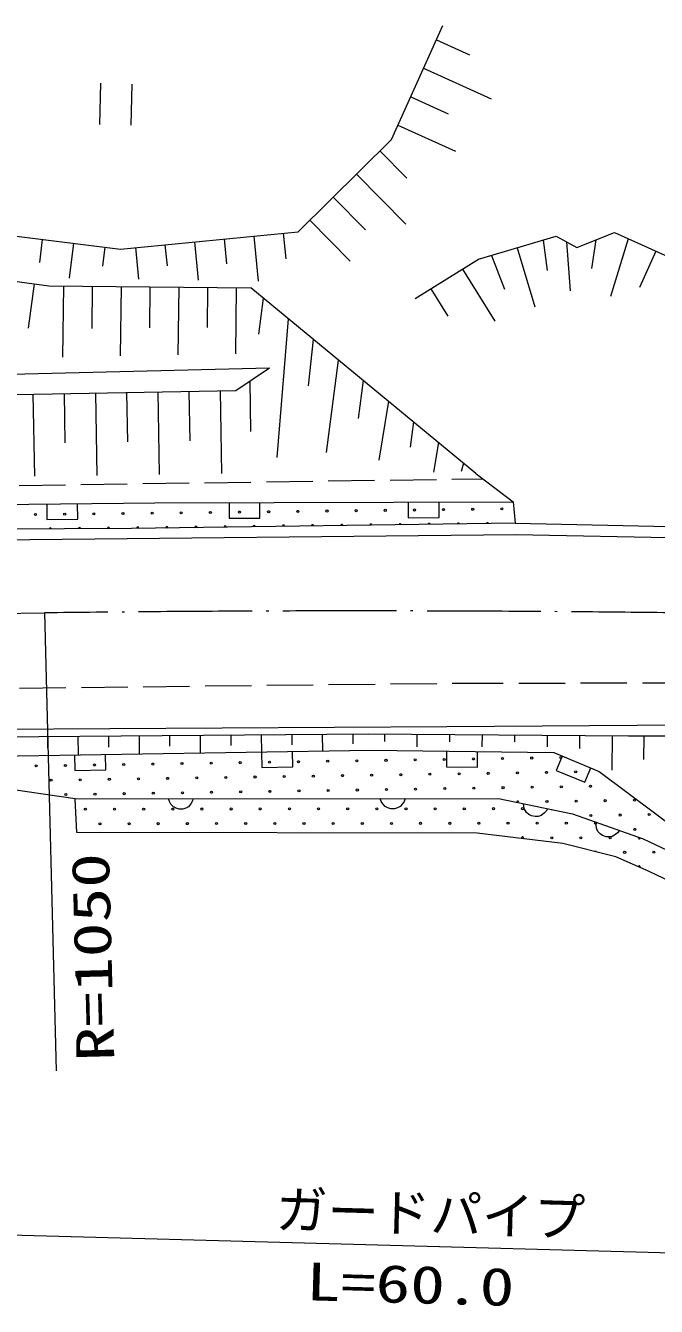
# Model space of a CAD drawing. Units: millimetres, scale not verified. Extents: x 40000 to 680000, y 20000 to 380000.
# Drawn here: x 492174 to 522780, y 257376 to 319443 of the extents above; entities that cross this region are included whole.
import ezdxf
from ezdxf.enums import TextEntityAlignment as Align

# ---------------------------------------------------------------- set-up
doc = ezdxf.new("R2010")
doc.units = ezdxf.units.MM
doc.header["$LTSCALE"] = 1000
doc.linetypes.add('USER1', pattern=[3, 2.25, -0.75])
doc.linetypes.add('USER3', pattern=[7.000001, 5.508197, -0.688525, 0.114754, -0.688525])
for name, color, linetype, lineweight in [('S-BGD', 1, 'Continuous', 13), ('S-BGD-HTXT', 6, 'Continuous', 13), ('S-BMK', 3, 'USER3', 13)]:
    doc.layers.add(name, color=color, linetype=linetype, lineweight=lineweight)
doc.styles.add('ＭＳ ゴシック', font='')
doc.styles.get('ＭＳ ゴシック').set_extended_font_data('MS Gothic')

# ---------------------------------------------------------------- blocks, each defined once
blk = doc.blocks.new('BUHIN91')
at = {"layer": 'S-BGD'}
blk.add_lwpolyline([(539, -522), (1061, 17), (-17, 1061), (-539, 522)], dxfattribs=at)
blk = doc.blocks.new('BUHIN98')
at = {"layer": 'S-BGD'}
blk.add_lwpolyline([(537, -524), (1061, 13), (-13, 1061), (-537, 524)], dxfattribs=at)
blk = doc.blocks.new('BUHIN99')
at = {"layer": 'S-BGD'}
blk.add_lwpolyline([(531, -529), (1061, 2), (-2, 1061), (-531, 529)], dxfattribs=at)
blk = doc.blocks.new('BUHIN100')
at = {"layer": 'S-BGD'}
blk.add_lwpolyline([(-425, 424), (-293, 488), (-160, 520), (14, 532), (159, 490), (288, 420), (420, 289), (490, 160), (532, 15), (522, -161), (490, -294), (425, -424)], dxfattribs=at)
blk = doc.blocks.new('BUHIN113')
at = {"layer": 'S-BGD'}
for p, q in [((200, 1243), (-1252, -132)), ((-197, -1247), (1256, 128))]:
    blk.add_line(p, q, dxfattribs=at)

msp = doc.modelspace()

# ---------------------------------------------------------------- linework, layer by layer
at = {"layer": 'S-BGD'}
for p, q in [((509926, 313929), (512424, 319443)), ((512111, 318754), (513708, 318031)), ((511487, 317375), (514761, 315892)), ((510863, 315997), (512682, 315173)), ((510238, 314618), (513028, 313354)), ((505393, 309456), (509926, 313929)), ((509359, 313370), (510664, 312047)), ((508226, 312251), (510619, 309826)), ((507093, 311133), (508660, 309545)), ((484626, 310121), (496784, 308613)), ((505960, 310015), (507918, 308030)), ((496784, 308613), (505393, 309456)), ((501806, 309105), (501925, 307894)), ((503241, 309245), (503454, 307065)), ((504676, 309385), (504798, 308140)), ((514145, 308122), (517910, 309237)), ((517910, 309237), (518925, 308694)), ((518925, 308694), (520748, 309416)), ((521415, 309115), (520556, 306316)), ((520748, 309416), (527425, 306400)), ((480398, 308565), (493308, 306840)), ((492985, 309084), (492846, 307969)), ((494505, 308896), (494295, 307202)), ((496024, 308707), (495911, 307790)), ((497502, 308683), (497652, 307152)), ((498937, 308824), (499036, 307808)), ((500371, 308964), (500553, 307108)), ((516028, 308679), (516875, 305820)), ((517283, 309051), (517473, 307583)), ((518418, 308965), (518592, 306585)), ((519837, 309055), (519625, 307667)), ((522751, 308511), (521959, 306758)), ((511067, 306211), (514145, 308122)), ((514773, 308308), (515405, 306672)), ((513376, 307644), (514944, 305118)), ((492590, 306936), (492303, 304783)), ((493308, 306840), (503097, 306732)), ((494007, 306832), (493969, 303383)), ((495405, 306817), (495383, 304773)), ((496804, 306801), (496767, 303436)), ((498202, 306786), (498180, 304792)), ((499601, 306770), (499564, 303489)), ((500999, 306755), (500977, 304811)), ((502397, 306740), (502362, 303541)), ((514023, 297744), (503097, 306732)), ((511837, 306688), (512657, 305367)), ((503704, 306232), (503480, 304489)), ((504918, 305234), (504364, 298520)), ((506132, 304235), (505876, 301985)), ((507346, 303237), (506762, 298756)), ((490190, 302527), (504007, 302865)), ((502367, 301753), (504007, 302865)), ((435788, 300623), (502367, 301753)), ((497071, 301663), (497112, 299268)), ((498584, 301689), (498652, 297693)), ((500097, 301714), (500138, 299315)), ((501610, 301740), (501678, 297738)), ((503048, 302214), (503089, 299780)), ((508560, 302238), (508317, 300409)), ((492531, 301586), (492599, 297603)), ((494045, 301612), (494085, 299220)), ((495558, 301637), (495626, 297648)), ((509774, 301239), (509306, 298384)), ((510988, 300241), (510833, 299016)), ((512202, 299242), (511961, 297801)), ((513416, 298243), (513308, 297833)), ((514023, 297744), (515832, 296358)), ((462453, 295895), (498449, 296321)), ((498449, 296321), (515832, 296358)), ((515832, 296358), (515933, 295325)), ((497320, 295065), (465126, 294920)), ((515933, 295325), (497320, 295065)), ((515933, 295325), (552490, 294548)), ((460359, 294192), (515965, 294790)), ((515965, 294790), (552522, 294012)), ((512606, 285472), (525443, 285560)), ((486151, 285317), (512606, 285472)), ((488842, 284956), (508793, 285125)), ((493231, 284993), (493236, 284444)), ((494713, 285005), (494721, 284102)), ((496195, 285018), (496200, 284482)), ((497677, 285031), (497685, 284149)), ((499159, 285043), (499164, 284520)), ((500642, 285056), (500649, 284195)), ((502124, 285068), (502128, 284559)), ((503606, 285081), (503613, 284242)), ((505088, 285093), (505092, 284597)), ((506570, 285106), (506577, 284289)), ((508052, 285119), (508056, 284635)), ((508793, 285125), (521423, 285029)), ((509582, 285119), (509580, 284744)), ((511161, 285107), (511156, 284496)), ((512740, 285095), (512737, 284736)), ((514319, 285083), (514314, 284498)), ((515897, 285071), (515895, 284728)), ((517476, 285059), (517472, 284500)), ((519055, 285047), (519050, 284416)), ((520634, 285035), (520621, 283358)), ((521423, 285029), (540726, 284956)), ((522165, 285026), (522161, 283874)), ((490769, 284039), (508904, 284326)), ((508904, 284326), (517801, 284212)), ((517801, 284212), (520001, 283301)), ((520001, 283301), (528273, 277118)), ((494573, 281971), (490727, 282535)), ((494573, 281971), (515122, 281995)), ((494665, 280339), (494573, 281971)), ((515122, 281995), (518701, 281243)), ((518701, 281243), (522136, 280036)), ((514079, 280305), (494665, 280339)), ((518232, 279815), (514079, 280305)), ((522136, 280036), (528273, 277118)), ((520803, 279156), (518232, 279815)), ((522420, 278457), (520803, 279156)), ((536178, 271862), (522420, 278457))]:
    msp.add_line(p, q, dxfattribs=at)
at = {"layer": 'S-BGD', "linetype": 'USER1'}
for p, q in [((458864, 296697), (514364, 297483)), ((446882, 286842), (513102, 287577)), ((513102, 287577), (528781, 287602))]:
    msp.add_line(p, q, dxfattribs=at)
at = {"layer": 'S-BGD'}
for points in [[(512603, 284279), (512593, 283529), (514093, 283510), (514103, 284259)], [(518208, 284044), (517921, 283351), (519307, 282777), (519594, 283470)], [(517499, 281495), (517424, 281370), (517329, 281271), (517190, 281165), (517046, 281122), (516900, 281110), (516718, 281148), (516588, 281218), (516474, 281316), (516387, 281469), (516340, 281598), (516325, 281742)], [(520985, 280440), (520894, 280326), (520787, 280239), (520636, 280153), (520487, 280128), (520340, 280136), (520165, 280197), (520046, 280284), (519945, 280395), (519878, 280559), (519849, 280693), (519853, 280838)]]:
    msp.add_lwpolyline(points, dxfattribs=at)
for centre in [(515281, 296021), (492655, 295753), (494070, 295769), (495484, 295786), (496898, 295803), (498312, 295820), (499726, 295836), (501140, 295853), (502554, 295870), (503968, 295887), (505382, 295903), (506797, 295920), (508211, 295937), (509625, 295954), (511039, 295970), (512453, 295987), (513867, 296004), (495519, 283614), (496933, 283637), (498347, 283659), (499761, 283681), (501175, 283704), (502589, 283726), (504003, 283748), (505417, 283771), (506831, 283793), (508245, 283816), (509659, 283838), (511073, 283860), (512487, 283883), (513901, 283905), (515315, 283927), (516729, 283950), (518143, 283972), (492691, 283570), (494105, 283592), (500479, 282986), (501893, 283008), (503307, 283030), (504721, 283053), (506135, 283075), (507549, 283097), (508963, 283120), (510377, 283142), (511791, 283164), (513205, 283187), (514620, 283209), (516034, 283231), (517448, 283254), (518862, 283276), (493409, 282874), (494823, 282896), (496237, 282919), (497651, 282941), (499065, 282963), (505439, 282357), (506853, 282379), (508268, 282401), (509682, 282424), (511096, 282446), (512510, 282469), (513924, 282491), (515338, 282513), (516752, 282536), (518166, 282558), (519580, 282580), (494127, 282178), (495541, 282200), (496955, 282223), (498369, 282245), (499783, 282267), (501197, 282290), (502611, 282312), (504025, 282334), (517470, 281840), (518884, 281862), (520298, 281884), (521712, 281907), (495074, 281472), (496488, 281474), (497902, 281475), (499316, 281477), (500730, 281479), (502145, 281480), (503559, 281482), (504973, 281484), (506387, 281485), (507802, 281487), (509216, 281489), (510630, 281490), (512044, 281492), (513458, 281493), (514873, 281495), (516287, 281497), (519602, 281166), (521016, 281189), (522430, 281211), (495782, 280766), (497196, 280767), (498610, 280769), (500024, 280771), (501438, 280772), (502853, 280774), (504267, 280776), (505681, 280777), (507095, 280779), (508509, 280781), (509924, 280782), (511338, 280784), (512752, 280786), (514166, 280787), (515581, 280789), (516995, 280790), (518409, 280792), (519823, 280794), (521734, 280493), (517703, 280084), (519117, 280086), (520531, 280087), (521239, 279381), (522653, 279383)]:
    msp.add_circle(centre, 49.8, dxfattribs=at)
for centre, start, end in [((493371, 295054), 352.21992, 188.29539), ((494785, 295071), 339.84414, 200.67117), ((496199, 295087), 326.35655, 214.15876), ((497613, 295104), 315.52064, 226.08438), ((499027, 295121), 320.31916, 221.28585), ((500441, 295138), 324.79601, 216.80901), ((501856, 295154), 329.0314, 212.57361), ((503270, 295171), 333.08081, 208.5242), ((504684, 295188), 336.98484, 204.62017), ((506098, 295205), 340.77462, 200.83039), ((507512, 295221), 344.475, 197.13002), ((508926, 295238), 348.10654, 193.49848), ((510340, 295255), 351.68686, 189.91815), ((511754, 295272), 355.23159, 186.37343), ((513168, 295288), 358.75501, 182.85), ((514583, 295305), 2.2707, 179.33431), ((520994, 282603), 187.85412, 278.59572), ((516056, 281817), 311.57305, 204.66831), ((517701, 281498), 231.41854, 284.82132), ((516288, 280083), 303.75395, 222.81109), ((521945, 280089), 145.69301, 355.58824), ((519825, 279380), 17.98992, 133.24284), ((521947, 278675), 322.57595, 170.66878)]:
    msp.add_arc(centre, 49.8, start, end, dxfattribs=at)
at = {"layer": 'S-BGD-HTXT'}
for p, q in [((493090, 290984), (493661, 268796)), ((484934, 261026), (541222, 259478))]:
    msp.add_line(p, q, dxfattribs=at)
at = {"layer": 'S-BMK'}
msp.add_line((475576, 290756), (493090, 290984), dxfattribs=at)
msp.add_arc((508451, -949736), 1240815, 87.01175, 90.70932, dxfattribs=at)

# ---------------------------------------------------------------- block references
at = {"rotation": 225}
for name, p in [('BUHIN113', (496559, 315634)), ('BUHIN98', (493949, 296268)), ('BUHIN99', (502795, 296330)), ('BUHIN99', (511486, 296349)), ('BUHIN91', (504370, 284254)), ('BUHIN91', (495303, 284111)), ('BUHIN100', (499710, 281977)), ('BUHIN100', (509985, 281989))]:
    msp.add_blockref(name, p, dxfattribs=at)

# ---------------------------------------------------------------- texts
at = {"layer": 'S-BGD-HTXT', "style": 'ＭＳ ゴシック', "width": 1.35}
for s, rotation, p in [('R=1050', 91.5, (497031, 269283)), ('L=60.0', 358.4, (505750, 257126))]:
    msp.add_text(s, height=1833, rotation=rotation, dxfattribs=at).set_placement(p, align=Align.BOTTOM_LEFT)
at = {"layer": 'S-BGD-HTXT', "style": 'ＭＳ ゴシック'}
msp.add_text('ガードパイプ', height=1833, rotation=358.4, dxfattribs=at).set_placement((504279, 260620), align=Align.BOTTOM_LEFT)

doc.saveas('drawing.dxf')
